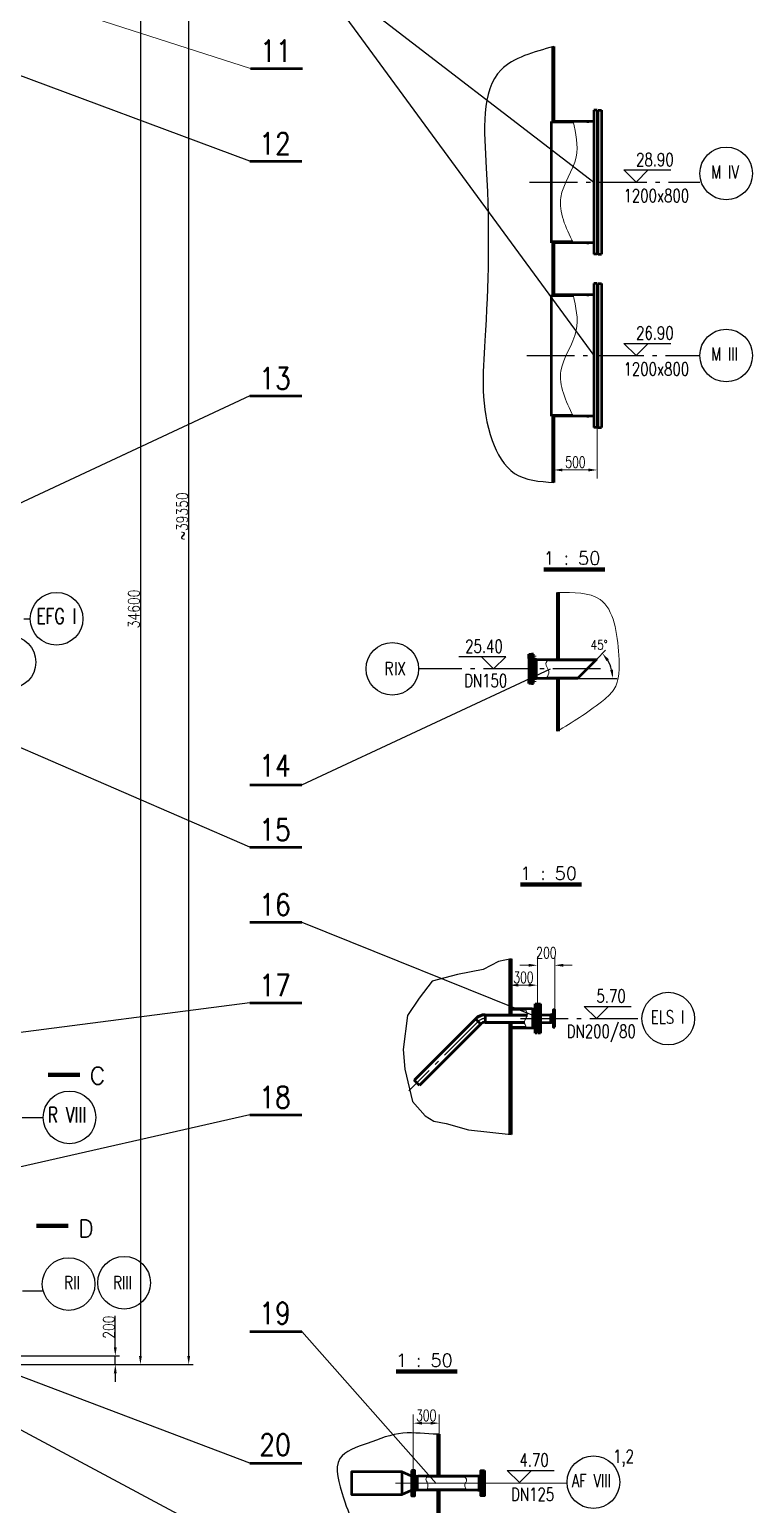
# Model space of a CAD drawing. Header units: inches. Extents: x 17 to 118917, y 16 to 84116.
# Drawn here: x 33112 to 49783, y 28216 to 62234 of the extents above; entities that cross this region are included whole.
import ezdxf
from ezdxf.enums import TextEntityAlignment as Align

# ---------------------------------------------------------------- set-up
doc = ezdxf.new("R2010")
doc.units = ezdxf.units.IN
doc.header["$MEASUREMENT"] = 0
for name, pattern in [('AUSGEZOGEN', [0]), ('CENTER2', [1.125, 0.75, -0.125, 0.125, -0.125]), ('STRICHPKT2', [1.6, 1.1, -0.2, 0.1, -0.2])]:
    doc.linetypes.add(name, pattern=pattern)
doc.layers.get('DEFPOINTS').update_dxf_attribs({"color": 6})
for name, color, linetype in [('01KOMP', 4, 'AUSGEZOGEN'), ('01TEXT', 4, 'Continuous'), ('02ACHSE', 3, 'STRICHPKT2'), ('02BEMASS', 3, 'AUSGEZOGEN'), ('02TEXT', 3, 'AUSGEZOGEN'), ('1', 2, 'Continuous'), ('D', 4, 'Continuous')]:
    doc.layers.add(name, color=color, linetype=linetype)
for name, color, linetype, lineweight in [('05KOMP', 1, 'AUSGEZOGEN', 50), ('2', 1, 'Continuous', 50), ('细实线', 4, 'Continuous', 20)]:
    doc.layers.add(name, color=color, linetype=linetype, lineweight=lineweight)
doc.styles.add('HYS', font='romans.shx', dxfattribs={"width": 0.85, "bigfont": 'tcc_hzdx.shx'})
doc.styles.add('HZ', font='txt.shx', dxfattribs={"width": 0.8, "bigfont": 'hzdx.shx'})
doc.styles.add('HZA', font='romans.shx', dxfattribs={"width": 0.75, "bigfont": 'tcc_hzdx.shx'})
doc.styles.add('SIMP1', font='romans.shx', dxfattribs={"width": 0.7, "bigfont": 'hzdx.shx'})
doc.dimstyles.new('ISO-25', dxfattribs={"dimtxt": 220, "dimasz": 200, "dimexe": 100, "dimexo": 0.625, "dimgap": 20, "dimtad": 1, "dimdec": 1, "dimtxsty": 'HZ', "dimcen": 2.5, "dimadec": 0, "dimazin": 0, "dimtfac": 1, "dimtdec": 1, "dimtmove": 0, "dimatfit": 3, "dimfxl": 0, "dimarcsym": 0})
doc.dimstyles.new('ISO-25$2', dxfattribs={"dimtxt": 220, "dimasz": 200, "dimexe": 100, "dimexo": 0.625, "dimgap": 20, "dimtad": 1, "dimtih": 1, "dimtoh": 1, "dimdec": 1, "dimtxsty": 'HZ', "dimcen": 2.5, "dimadec": 0, "dimazin": 0, "dimtfac": 1, "dimtdec": 1, "dimtmove": 0, "dimatfit": 3, "dimfxl": 0, "dimarcsym": 0})
doc.dimstyles.new('STANDARD$0', dxfattribs={"dimtxt": 260, "dimasz": 200, "dimexe": 200, "dimexo": 0, "dimgap": 50, "dimtad": 1, "dimdec": 0, "dimdsep": 46, "dimtxsty": 'SIMP1', "dimcen": 100, "dimclrd": 3, "dimclre": 3, "dimclrt": 3, "dimadec": 0, "dimazin": 0, "dimtfac": 1, "dimtdec": 0, "dimtix": 1, "dimtofl": 0, "dimtmove": 2, "dimatfit": 3, "dimfxl": 0, "dimtolj": 1, "dimtzin": 0, "dimlwd": 15, "dimlwe": 15, "dimarcsym": 0})

# ---------------------------------------------------------------- blocks, each defined once
blk = doc.blocks.new('*D112')
at = {"layer": 'DEFPOINTS', "color": 0}
for p in [(46184, 47708), (46533, 47479), (44804, 47268), (45744, 47268), (45744, 47268)]:
    blk.add_point(p, dxfattribs=at)
at = {"layer": '细实线', "color": 0, "lineweight": -2}
for p, q in [((46185, 47708), (46392, 47916)), ((45745, 47268), (46661, 47268))]:
    blk.add_line(p, q, dxfattribs=at)
blk.add_arc((45744, 47268), 816, 14.07, 30.93, dxfattribs=at)
at = {"layer": '细实线', "color": 0}
for points in [[(46418, 47667), (46471, 47708), (46322, 47845)], [(46569, 47470), (46503, 47462), (46561, 47268)]]:
    blk.add_solid(points, dxfattribs=at)
at = {"layer": '细实线', "color": 0, "insert": (46246, 48042), "char_height": 220, "attachment_point": 5, "style": 'HZ'}
blk.add_mtext('45°', dxfattribs=at)
blk = doc.blocks.new('*D137')
at = {"layer": 'DEFPOINTS', "color": 0}
for p in [(26944, 31644), (26854, 31444), (35090, 31444)]:
    blk.add_point(p, dxfattribs=at)
at = {"layer": '细实线', "color": 0, "lineweight": -2}
for p, q in [((35090, 31844), (35090, 32569)), ((26945, 31644), (35190, 31644)), ((35090, 31444), (35090, 31644)), ((26855, 31444), (35190, 31444)), ((35090, 31244), (35090, 31044))]:
    blk.add_line(p, q, dxfattribs=at)
at = {"layer": '细实线', "color": 0}
for points in [[(35056, 31844), (35123, 31844), (35090, 31644)], [(35056, 31244), (35123, 31244), (35090, 31444)]]:
    blk.add_solid(points, dxfattribs=at)
at = {"layer": '细实线', "color": 0, "insert": (34940, 32306), "char_height": 260, "attachment_point": 5, "rotation": 90, "style": 'HZ'}
blk.add_mtext('200', dxfattribs=at)
blk = doc.blocks.new('*D138')
at = {"layer": 'DEFPOINTS', "color": 0}
for p in [(27080, 66044), (27080, 31444), (35669, 31444)]:
    blk.add_point(p, dxfattribs=at)
at = {"layer": '细实线', "color": 0, "lineweight": -2}
for p, q in [((27081, 66044), (35769, 66044)), ((35669, 65844), (35669, 31644)), ((27081, 31444), (35769, 31444))]:
    blk.add_line(p, q, dxfattribs=at)
at = {"layer": '细实线', "color": 0}
for points in [[(35636, 65844), (35702, 65844), (35669, 66044)], [(35636, 31644), (35702, 31644), (35669, 31444)]]:
    blk.add_solid(points, dxfattribs=at)
at = {"layer": '细实线', "color": 0, "insert": (35519, 48871), "char_height": 260, "attachment_point": 5, "rotation": 90, "style": 'HZ'}
blk.add_mtext('34600', dxfattribs=at)
blk = doc.blocks.new('*D139')
at = {"layer": 'DEFPOINTS', "color": 0}
for p in [(21599, 70789), (36783, 70789), (27631, 31444)]:
    blk.add_point(p, dxfattribs=at)
at = {"layer": '细实线', "color": 0, "lineweight": -2}
for p, q in [((21600, 70789), (36883, 70789)), ((36783, 31644), (36783, 70589)), ((27632, 31444), (36883, 31444))]:
    blk.add_line(p, q, dxfattribs=at)
at = {"layer": '细实线', "color": 0}
for points in [[(36750, 70589), (36816, 70589), (36783, 70789)], [(36750, 31644), (36816, 31644), (36783, 31444)]]:
    blk.add_solid(points, dxfattribs=at)
at = {"layer": '细实线', "color": 0, "insert": (36633, 51005), "char_height": 260, "attachment_point": 5, "rotation": 90, "style": 'HZ'}
blk.add_mtext('~39350', dxfattribs=at)
blk = doc.blocks.new('*D18')
at = {"layer": '02BEMASS', "color": 3, "lineweight": 15}
for p, q in [((45201, 53314), (45201, 51875)), ((46201, 53054), (46201, 51875)), ((45401, 52075), (46001, 52075))]:
    blk.add_line(p, q, dxfattribs=at)
at = {"layer": '02BEMASS', "color": 3}
for points in [[(45401, 52108), (45401, 52042), (45201, 52075)], [(46001, 52108), (46001, 52042), (46201, 52075)]]:
    blk.add_solid(points, dxfattribs=at)
at = {"layer": 'DEFPOINTS', "color": 0}
for p in [(45201, 53314), (46201, 53054), (46201, 52075)]:
    blk.add_point(p, dxfattribs=at)
at = {"layer": '02BEMASS', "color": 3, "insert": (45701, 52255), "char_height": 260, "attachment_point": 5, "style": 'SIMP1'}
blk.add_mtext('\\A1;500', dxfattribs=at)
blk = doc.blocks.new('*D28')
at = {"layer": '02BEMASS', "color": 3, "lineweight": 15}
for p, q in [((41960, 28998), (41960, 30292)), ((42560, 29838), (42560, 30292)), ((42160, 30092), (42360, 30092))]:
    blk.add_line(p, q, dxfattribs=at)
at = {"layer": '02BEMASS', "color": 3}
for points in [[(42160, 30125), (42160, 30059), (41960, 30092)], [(42360, 30125), (42360, 30059), (42560, 30092)]]:
    blk.add_solid(points, dxfattribs=at)
at = {"layer": 'DEFPOINTS', "color": 0}
for p in [(42560, 30092), (42560, 29838), (41960, 28998)]:
    blk.add_point(p, dxfattribs=at)
at = {"layer": '02BEMASS', "color": 3, "insert": (42260, 30272), "char_height": 260, "attachment_point": 5, "style": 'SIMP1'}
blk.add_mtext('\\A1;300', dxfattribs=at)
blk = doc.blocks.new('*D29')
at = {"layer": '02BEMASS', "color": 3, "lineweight": 15}
for p, q in [((44182, 39764), (44182, 40393)), ((44622, 40193), (44382, 40193)), ((44822, 39764), (44822, 40393))]:
    blk.add_line(p, q, dxfattribs=at)
at = {"layer": '02BEMASS', "color": 3}
for points in [[(44382, 40227), (44382, 40160), (44182, 40193)], [(44622, 40227), (44622, 40160), (44822, 40193)]]:
    blk.add_solid(points, dxfattribs=at)
at = {"layer": 'DEFPOINTS', "color": 0}
for p in [(44182, 40193), (44182, 39764), (44822, 39764)]:
    blk.add_point(p, dxfattribs=at)
at = {"layer": '02BEMASS', "color": 3, "insert": (44502, 40373), "char_height": 260, "attachment_point": 5, "style": 'SIMP1'}
blk.add_mtext('\\A1;300', dxfattribs=at)
blk = doc.blocks.new('*D30')
at = {"layer": '02BEMASS', "color": 3, "lineweight": 15}
for p, q in [((44822, 39764), (44822, 40852)), ((45222, 39624), (45222, 40852)), ((44622, 40652), (44422, 40652)), ((45422, 40652), (45622, 40652))]:
    blk.add_line(p, q, dxfattribs=at)
at = {"layer": '02BEMASS', "color": 3}
for points in [[(44622, 40686), (44622, 40619), (44822, 40652)], [(45422, 40686), (45422, 40619), (45222, 40652)]]:
    blk.add_solid(points, dxfattribs=at)
at = {"layer": 'DEFPOINTS', "color": 0}
for p in [(45222, 40652), (44822, 39764), (45222, 39624)]:
    blk.add_point(p, dxfattribs=at)
at = {"layer": '02BEMASS', "color": 3, "insert": (45031, 40939), "char_height": 260, "attachment_point": 5, "style": 'SIMP1'}
blk.add_mtext('\\A1;200', dxfattribs=at)

msp = doc.modelspace()

# ---------------------------------------------------------------- linework, layer by layer
at = {"color": 9, "ltscale": 1000}
for points in [[(47378.54763, 58993.99239), (47098.58991, 58714.03467), (46818.63219, 58993.99239), (47898.54763, 58993.99239)], [(47378.54763, 54993.99239), (47098.58991, 54714.03467), (46818.63219, 54993.99239), (47898.54763, 54993.99239)], [(43533.77382, 47768.72634), (43813.73153, 47488.76863), (44093.68925, 47768.72634), (43013.77382, 47768.72634)], [(46465.28269, 39701.39375), (46185.32497, 39421.43603), (45905.36725, 39701.39375), (46985.28269, 39701.39375)], [(44689.06576, 29002.1158), (44409.10805, 28722.15809), (44129.15033, 29002.1158), (45209.06576, 29002.1158)]]:
    msp.add_lwpolyline(points, dxfattribs=at)
msp.add_spline([(45201.08459, 61840.70523), (43988.94558, 61306.60604), (43645.14291, 59039.37417), (43610.76277, 55054.54285), (43782.66347, 52752.9595), (44298.36683, 51997.21531), (45201.08459, 51785.45166)], degree=3)
at = {"layer": '01KOMP', "ltscale": 1000, "flags": 128}
msp.add_lwpolyline([(44221.79201, 40800.24442), (43928.65151, 40738.91711), (43928.65151, 40738.91711), (43570.29576, 40551.27035), (42980.31032, 40440.73041), (42394.89171, 40289.18467), (42098.12677, 39893.52581), (41830.85652, 39492.91929), (41729.68419, 38707.04944), (41764.04005, 38257.71429), (41764.04005, 38257.71429), (41942.22022, 37512.14008), (42231.7597, 37178.30174), (42231.7597, 37178.30174), (42432.21349, 37055.8947), (42721.75735, 37000.25586), (43233.34719, 36854.86319), (44221.79201, 36752.65115)], dxfattribs=at)
at = {"layer": '02ACHSE', "ltscale": 1000}
for p, q in [((44644.91519, 58714.03467), (48569.69899, 58714.03467)), ((44578.52537, 54714.03467), (48569.69899, 54714.03467)), ((46278.32578, 47488.76863), (42085.13514, 47488.76863)), ((26553.46363, 33143.59114), (33428.13836, 33143.59114))]:
    msp.add_line(p, q, dxfattribs=at)
for points in [[(43459.15745, 39356.79347), (41861.50707, 37759.1431)], [(44435.5908, 39421.43603), (47234.83083, 39421.43603)], [(26545.66375, 37143.59114), (33428.13836, 37143.59114)]]:
    msp.add_lwpolyline(points, dxfattribs=at)
at = {"layer": '02ACHSE'}
msp.add_arc((43621.79201, 39194.15892), 230, 90, 135, dxfattribs=at)
at = {"layer": '02BEMASS', "ltscale": 1000, "const_width": 100}
for points in [[(44967.71191, 49779.67228), (46382.14586, 49779.67228)], [(44428.75792, 42511.85044), (45843.19187, 42511.85044)], [(33538.62903, 38122.7979), (34272.89168, 38122.7979)], [(33272.2752, 34643.89487), (34006.53785, 34643.89487)], [(41564.27505, 31280.40658), (42978.709, 31280.40658)]]:
    msp.add_lwpolyline(points, dxfattribs=at)
at = {"layer": '02BEMASS'}
msp.add_spline([(42559.81874, 29837.55136), (42519.81874, 29837.55136), (41721.38369, 29861.44148), (40899.77368, 29626.08957), (40269.87384, 29275.79745), (40352.03659, 28372.70061), (40675.20367, 27726.84942), (41869.27489, 27496.96899), (42362.24265, 27491.49489), (42559.81874, 27586.90308)], degree=3, dxfattribs=at)
at = {"layer": '02TEXT', "color": 3, "linetype": 'CENTER2', "ltscale": 1000}
msp.add_line((28728.95288, 48643.59357), (33129.33639, 48643.59357), dxfattribs=at)
at = {"layer": '02TEXT'}
for centre in [(49176.59002, 58914.03467), (49176.59002, 54714.03467), (33736.22742, 48643.59357), (32650.63017, 47644.19689), (41478.24411, 47488.76863), (47841.72186, 39421.43603), (34035.02938, 37143.59114), (34014.36671, 33300.60397), (35293.30365, 33331.27634), (46115.03495, 28731.18276)]:
    msp.add_circle(centre, 606.89103, dxfattribs=at)
at = {"layer": '05KOMP', "ltscale": 1000}
for p, q in [((45173.08459, 61840.70523), (45173.08459, 60114.03467)), ((45201.08459, 61840.70523), (45201.08459, 60114.03467)), ((46201.08459, 60374.03467), (46121.08459, 60374.03467)), ((46121.08459, 60374.03467), (46121.08459, 57054.03467)), ((46201.08459, 60374.03467), (46201.08459, 57034.03467)), ((46221.08459, 57054.03467), (46221.08459, 60374.03467)), ((46221.08459, 60374.03467), (46301.08459, 60374.03467)), ((46301.08459, 60374.03467), (46301.08459, 57054.03467)), ((45145.13222, 57314.03467), (45145.13222, 60114.03467)), ((46121.08459, 60114.03467), (45145.13222, 60114.03467)), ((45651.569, 60094.03467), (45145.13222, 60094.03467)), ((45961.08459, 60114.03467), (46011.08459, 60114.03467)), ((45637.5512, 57334.03467), (45145.13222, 57334.03467)), ((46121.08459, 57314.03467), (45145.13222, 57314.03467)), ((45173.08459, 57314.03467), (45173.08459, 56114.03467)), ((45201.08459, 57314.03467), (45201.08459, 56114.03467)), ((45961.08459, 57314.03467), (46011.08459, 57314.03467)), ((46201.08459, 57054.03467), (46121.08459, 57054.03467)), ((46221.08459, 57054.03467), (46301.08459, 57054.03467)), ((46201.08459, 56374.03467), (46121.08459, 56374.03467)), ((46121.08459, 56374.03467), (46121.08459, 53054.03467)), ((46201.08459, 56374.03467), (46201.08459, 53034.03467)), ((46221.08459, 56374.03467), (46301.08459, 56374.03467)), ((46221.08459, 53054.03467), (46221.08459, 56374.03467)), ((46301.08459, 56374.03467), (46301.08459, 53054.03467)), ((45145.13222, 53314.03467), (45145.13222, 56114.03467)), ((46121.08459, 56114.03467), (45145.13222, 56114.03467)), ((45653.41465, 56094.03467), (45145.13222, 56094.03467)), ((45961.08459, 56114.03467), (46011.08459, 56114.03467)), ((45641.47898, 53334.03467), (45145.13222, 53334.03467)), ((46121.08459, 53314.03467), (45145.13222, 53314.03467)), ((45173.08459, 53314.03467), (45173.08459, 51785.45166)), ((45201.08459, 53314.03467), (45201.08459, 51785.45166)), ((45961.08459, 53314.03467), (46011.08459, 53314.03467)), ((46201.08459, 53054.03467), (46121.08459, 53054.03467)), ((46221.08459, 53054.03467), (46301.08459, 53054.03467)), ((45284.37132, 47707.90675), (45284.37132, 49245.61683)), ((45316.37132, 47707.90675), (45316.37132, 49245.61683)), ((44626.62236, 47727.90675), (44626.62236, 47827.90675)), ((44626.62236, 47827.90675), (44676.62236, 47827.90675)), ((44676.62236, 47827.90675), (44676.62236, 47147.90675)), ((44684.37132, 47827.90675), (44684.37132, 47147.90675)), ((44734.37132, 47827.90675), (44684.37132, 47827.90675)), ((44734.37132, 47727.90675), (44734.37132, 47827.90675)), ((44784.37132, 47707.90675), (44734.37132, 47727.90675)), ((44804.37132, 47707.90675), (44784.37132, 47707.90675)), ((44804.37132, 47267.90675), (44804.37132, 47707.90675)), ((45078.02015, 47698.90675), (46175.37132, 47698.90675)), ((44626.62236, 47147.90675), (44626.62236, 47247.90675)), ((44676.62236, 47147.90675), (44626.62236, 47147.90675)), ((44684.37132, 47147.90675), (44734.37132, 47147.90675)), ((44734.37132, 47247.90675), (44784.37132, 47267.90675)), ((44734.37132, 47147.90675), (44734.37132, 47247.90675)), ((44784.37132, 47267.90675), (44804.37132, 47267.90675)), ((45753.37132, 47276.90675), (45035.31554, 47276.90675)), ((45284.37132, 46047.71255), (45284.37132, 47267.90675)), ((45316.37132, 46047.71255), (45316.37132, 47267.90675)), ((44181.79201, 40800.24442), (44181.79201, 39513.05892)), ((44221.79201, 40800.24442), (44221.79201, 39513.05892)), ((44221.79201, 40800.24442), (44221.79201, 39513.05892)), ((43621.79201, 39513.05892), (43621.79201, 39335.25892)), ((44701.79201, 39644.15892), (44721.79201, 39644.15892)), ((44721.79201, 39644.15892), (44771.79201, 39664.15892)), ((44721.79201, 39424.15892), (44721.79201, 39644.15892)), ((44771.79201, 39764.15892), (44821.79201, 39764.15892)), ((44771.79201, 39424.15892), (44771.79201, 39764.15892)), ((44821.79201, 39764.15892), (44821.79201, 39424.15892)), ((44841.79201, 39424.15892), (44841.79201, 39764.15892)), ((44841.79201, 39764.15892), (44891.79201, 39764.15892)), ((44891.79201, 39764.15892), (44891.79201, 39424.15892)), ((45127.79201, 39513.05892), (45127.79201, 39335.25892)), ((45147.79201, 39513.05892), (45127.79201, 39513.05892)), ((45187.79201, 39529.15892), (45147.79201, 39513.05892)), ((43522.01924, 39293.93168), (43396.29565, 39419.65527)), ((44181.79201, 39335.25892), (44181.79201, 36752.65115)), ((44221.79201, 39335.25892), (44221.79201, 39204.15892)), ((44221.79201, 39335.25892), (44221.79201, 36752.65115)), ((44721.79201, 39204.15892), (44701.79201, 39204.15892)), ((44721.79201, 39204.15892), (44721.79201, 39424.15892)), ((44771.79201, 39184.15892), (44721.79201, 39204.15892)), ((44771.79201, 39084.15892), (44771.79201, 39424.15892)), ((44821.79201, 39424.15892), (44821.79201, 39084.15892)), ((44841.79201, 39084.15892), (44841.79201, 39424.15892)), ((44891.79201, 39424.15892), (44891.79201, 39084.15892)), ((45127.79201, 39335.25892), (45147.79201, 39335.25892)), ((45187.79201, 39319.15892), (45147.79201, 39335.25892)), ((44821.79201, 39084.15892), (44771.79201, 39084.15892)), ((44891.79201, 39084.15892), (44841.79201, 39084.15892)), ((42107.80568, 37879.71812), (41982.08209, 38005.44171)), ((42519.81874, 29837.55136), (42519.81874, 28868.02143)), ((42559.81874, 29837.55136), (42559.81874, 28868.02143)), ((41999.81874, 28888.02143), (42049.81874, 28868.02143)), ((42049.81874, 28868.02143), (42049.81874, 28548.02143)), ((42049.81874, 28868.02143), (42069.81874, 28868.02143)), ((43449.81874, 28868.02143), (42069.81874, 28868.02143)), ((43138.89443, 28860.02143), (42278.58207, 28860.02143)), ((43469.81874, 28868.02143), (43449.81874, 28868.02143)), ((43519.81874, 28888.02143), (43469.81874, 28868.02143)), ((43469.81874, 28868.02143), (43469.81874, 28548.02143)), ((42049.81874, 28548.02143), (41999.81874, 28528.02143)), ((42069.81874, 28548.02143), (42049.81874, 28548.02143)), ((43449.81874, 28548.02143), (42069.81874, 28548.02143)), ((43178.28399, 28556.02143), (42294.72705, 28556.02143)), ((42519.81874, 28548.02143), (42519.81874, 27564.15621)), ((42559.81874, 28548.02143), (42559.81874, 27586.90308)), ((43449.81874, 28548.02143), (43469.81874, 28548.02143)), ((43469.81874, 28548.02143), (43519.81874, 28528.02143))]:
    msp.add_line(p, q, dxfattribs=at)
for points in [[(44626.62236, 47727.90675), (44626.62236, 47247.90675)], [(44734.37132, 47727.90675), (44734.37132, 47247.90675)], [(44804.37132, 47707.90675), (46184.37132, 47707.90675), (45744.37132, 47267.90675), (44804.37132, 47267.90675)], [(43621.79201, 39513.05892), (44592.57738, 39513.05892)], [(43621.79201, 39505.05892), (44591.86639, 39505.05892)], [(44701.79201, 39644.15892), (44221.79201, 39644.15892)], [(44552.49404, 39634.15892), (44221.79201, 39634.15892)], [(44821.79201, 39513.05892), (44841.79201, 39513.05892)], [(44891.79201, 39513.05892), (45127.79201, 39513.05892)], [(43396.29565, 39419.65527), (41982.08209, 38005.44171)], [(43401.95251, 39413.99841), (41987.73894, 37999.78485)], [(43516.36238, 39299.58854), (42102.14882, 37885.37497)], [(43522.01924, 39293.93168), (42107.80568, 37879.71812)], [(43621.79201, 39343.25892), (44523.82851, 39343.25892)], [(43621.79201, 39335.25892), (44524.04038, 39335.25892)], [(44548.20089, 39214.15892), (44221.79201, 39214.15892)], [(44701.79201, 39204.15892), (44221.79201, 39204.15892)], [(44821.79201, 39335.25892), (44841.79201, 39335.25892)], [(44891.79201, 39335.25892), (45127.79201, 39335.25892)]]:
    msp.add_lwpolyline(points, dxfattribs=at)
for points in [[(45221.79201, 39224.15892), (45221.79201, 39624.15892), (45187.79201, 39624.15892), (45187.79201, 39224.15892)], [(41919.81874, 28998.02143), (41919.81874, 28418.02143), (41959.81874, 28418.02143), (41959.81874, 28998.02143)], [(41959.81874, 28998.02143), (41959.81874, 28418.02143), (41999.81874, 28418.02143), (41999.81874, 28998.02143)], [(43559.81874, 28998.02143), (43559.81874, 28418.02143), (43519.81874, 28418.02143), (43519.81874, 28998.02143)], [(43599.81874, 28998.02143), (43599.81874, 28418.02143), (43559.81874, 28418.02143), (43559.81874, 28998.02143)]]:
    msp.add_lwpolyline(points, close=True, dxfattribs=at)
at = {"layer": '05KOMP', "ltscale": 1000, "flags": 128}
for points in [[(41919.81874, 28868.02143), (41696.45461, 28968.02143), (40539.81874, 28968.02143), (40539.81874, 28448.02143), (41696.45461, 28448.02143), (41919.81874, 28548.02143)], [(41696.45461, 28968.02143), (41696.45461, 28448.02143)]]:
    msp.add_lwpolyline(points, dxfattribs=at)
at = {"layer": '05KOMP', "ltscale": 5}
for radius in [318.9, 310.9, 149.1, 141.1]:
    msp.add_arc((43621.79201, 39194.15892), radius, 90, 135, dxfattribs=at)
at = {"layer": '2', "ltscale": 1000}
for p, q in [((38210.33837, 61336.33837), (39410.33837, 61336.33837)), ((38191.45735, 59197.36117), (39391.45735, 59197.36117)), ((38191.45735, 53782.80729), (39391.45735, 53782.80729)), ((38191.45735, 44814.21611), (39391.45735, 44814.21611)), ((38191.45735, 43374.98748), (39391.45735, 43374.98748)), ((38191.45735, 41648.52384), (39391.45735, 41648.52384)), ((38191.45735, 39787.9223), (39391.45735, 39787.9223)), ((38191.45735, 37205.36767), (39391.45735, 37205.36767)), ((38191.45735, 32205.7823), (39391.45735, 32205.7823)), ((38191.45735, 29169.60665), (39391.45735, 29169.60665))]:
    msp.add_line(p, q, dxfattribs=at)
at = {"layer": 'D', "ltscale": 1000}
for p, q in [((38191.45735, 59197.36117), (26008.39885, 63741.35779)), ((39391.45735, 63894.29111), (46121.08459, 54714.03467)), ((39391.45735, 63894.29111), (46121.08459, 58714.03467)), ((38191.45735, 53782.80729), (27884.77154, 48974.79189)), ((38191.45735, 43374.98748), (28326.9939, 47646.55118)), ((39391.45735, 44814.21611), (45125.60145, 47487.97121)), ((39391.45735, 41648.52384), (44885.65933, 39433.21942)), ((38191.45735, 39787.9223), (25579.36823, 38143.59114)), ((38191.45735, 37205.36767), (26949.36823, 34643.59114)), ((38191.45735, 29169.60665), (26900.80926, 33442.37925)), ((38191.45735, 27110.19053), (26940.09603, 33129.35809)), ((39391.45735, 32205.7823), (42487.68037, 28702.93156))]:
    msp.add_line(p, q, dxfattribs=at)
at = {"layer": '细实线', "ltscale": 1000}
for p, q in [((27025.26947, 64928.65468), (38210.33837, 61336.33837)), ((44597.82665, 47781.33982), (44794.55758, 47781.33982)), ((44597.82665, 47194.47367), (44794.55758, 47194.47367)), ((41550.09061, 28707.29069), (45508.6144, 28707.29069))]:
    msp.add_line(p, q, dxfattribs=at)
at = {"layer": '细实线'}
for points in [[(45647.08459, 60114.03467), (45717.06229, 59292.81381), (45363.67453, 58362.46729), (45647.08459, 57314.03467)], [(45648.93298, 56114.03467), (45718.91068, 55292.81381), (45365.52291, 54362.46729), (45648.93298, 53314.03467)], [(45284.37132, 49245.61683), (46267.50402, 49088.73017), (46699.19304, 47804.21371), (46583.61529, 47009.21829), (46299.19168, 46726.81381), (45284.37132, 46047.71255)], [(45088.31829, 47709.17086), (45020.52367, 47612.39261), (45088.31829, 47428.51326), (45030.20907, 47268.82824)], [(44547.58083, 39643.5502), (44589.8598, 39494.67919), (44539.5283, 39402.13762), (44529.46104, 39309.59606), (44557.64649, 39233.14834), (44541.54143, 39204.9841)], [(42283.94294, 28867.5983), (42252.60838, 28803.01827), (42291.77658, 28705.16914), (42291.77658, 28591.66407), (42295.6942, 28548.61071)], [(43130.60239, 28867.95494), (43191.64183, 28776.46418), (43150.02432, 28673.88308), (43163.89736, 28599.02735), (43180.54404, 28549.12321)]]:
    msp.add_spline(points, degree=3, dxfattribs=at)

# ---------------------------------------------------------------- texts
at = {"color": 3, "style": 'HZA', "width": 0.75}
for s, p in [('28.90', (47098.54763, 58993.99239)), ('26.90', (47098.54763, 54993.99239)), ('25.40', (43157.52382, 47768.72634)), ('5.70', (46185.28269, 39701.39375)), ('4.70', (44409.06576, 29002.1158))]:
    msp.add_text(s, height=300, dxfattribs=at).set_placement(p, align=Align.BOTTOM_LEFT)
for p in [(46809.09344, 58252.02719), (46809.09344, 54252.02719)]:
    msp.add_text('1200x800', height=300, dxfattribs=at).set_placement(p)
at = {"layer": '01TEXT', "style": 'HZA', "width": 0.75}
for s, p in [('DN150', (43134.27243, 47068.46807)), ('DN200/80', (45500.92005, 38981.11042)), ('1,2', (46568.92854, 29179.17534)), ('DN125', (44217.34878, 28301.85753))]:
    msp.add_text(s, height=300, dxfattribs=at).set_placement(p)
at = {"layer": '02BEMASS', "style": 'HYS'}
for s, height, p in [(' 1 : 50', 300, (44758.48528, 49891.96962)), (' 1 : 50', 300, (44219.5313, 42624.14778)), ('C', 400, (34498.90506, 37904.5898)), ('D', 400, (34232.55123, 34381.20256)), (' 1 : 50', 300, (41355.04843, 31392.70392))]:
    msp.add_text(s, height=height, dxfattribs=at).set_placement(p)
at = {"layer": '02TEXT', "style": 'HZA', "width": 0.75}
for s, height, p in [('M IV', 300, (48832.02641, 58799.02619)), ('M III', 300, (48832.02641, 54599.02619)), ('EFG I', 350, (33271.41939, 48528.58509)), ('ELS I', 300, (47437.31008, 39306.42755)), ('R VIII', 350, (33534.88557, 37028.58265)), ('RII', 300, (33912.08217, 33185.59549)), ('RIII', 300, (35040.90364, 33185.59549)), ('AF VIII', 300, (45614.10721, 28616.17428))]:
    msp.add_text(s, height=height, dxfattribs=at).set_placement(p)
at = {"layer": '02TEXT', "color": 7, "style": 'HZA', "width": 0.75}
for s, p in [('R', (41301.07899, 47345.73531)), ('IX', (41517.41396, 47342.04278))]:
    msp.add_text(s, height=300, dxfattribs=at).set_placement(p)
at = {"layer": '1', "style": 'HYS', "width": 0.85}
for s, p in [('11', (38791.50243, 61741.05498)), ('12', (38772.62142, 59602.07778)), ('13', (38772.62142, 54187.52389)), ('14', (38772.62142, 45256.63239)), ('15', (38772.62142, 43779.70409)), ('16', (38772.62142, 42053.24045)), ('17', (38772.62142, 40192.6389)), ('18', (38772.62142, 37610.08427)), ('19', (38772.62142, 32628.829)), ('20', (38772.62142, 29592.65336))]:
    msp.add_text(s, height=500, dxfattribs=at).set_placement(p, align=Align.MIDDLE)

# ---------------------------------------------------------------- dimensions: what is measured, and where the dimension line sits
at = {"layer": '02BEMASS', "ltscale": 5}
dim = msp.add_linear_dim(base=(46201.08459, 52074.93371), p1=(45201.08459, 53314.03467), p2=(46201.08459, 53054.03467), text='500', dimstyle='STANDARD$0', dxfattribs=at)
dim.commit()
dim.dimension.update_dxf_attribs({"geometry": '*D18', "text_midpoint": (45701.08459, 52254.93371)})
at = {"layer": '02BEMASS', "color": 2, "ltscale": 5}
dim = msp.add_linear_dim(base=(45221.79201, 40652.3717), p1=(44821.79201, 39764.15892), p2=(45221.79201, 39624.15892), text='200', dimstyle='STANDARD$0', dxfattribs=at)
dim.commit()
dim.dimension.update_dxf_attribs({"geometry": '*D30', "text_midpoint": (45031.01909, 40938.92712), "dimtype": 160})
for base, p1, p2, picture, middle in [((44181.79201, 40193.34552), (44821.79201, 39764.15892), (44181.79201, 39764.15892), '*D29', (44501.79201, 40373.34552)), ((42559.81874, 30092.03059), (41959.81874, 28998.02143), (42559.81874, 29837.55136), '*D28', (42259.81874, 30272.03059))]:
    dim = msp.add_linear_dim(base=base, p1=p1, p2=p2, text='300', dimstyle='STANDARD$0', dxfattribs=at)
    dim.commit()
    dim.dimension.update_dxf_attribs({"geometry": picture, "text_midpoint": middle})
at = {"layer": '细实线'}
for base, p1, p2, text, picture, middle in [((36783.1174, 70788.58222), (27631.34686, 31443.59114), (21599.21127, 70788.58222), '~39350', '*D139', (36783.1174, 51004.98482)), ((35668.94981, 31443.59114), (27080.09093, 66043.50377), (27080.09093, 31443.59114), '34600', '*D138', (35668.94981, 48871.16316))]:
    dim = msp.add_linear_dim(base=base, p1=p1, p2=p2, angle=90, text=text, dimstyle='ISO-25', override={"dimtxt": 260}, dxfattribs=at)
    dim.commit()
    dim.dimension.update_dxf_attribs({"geometry": picture, "text_midpoint": middle, "dimtype": 160})
dim = msp.add_angular_dim_2l(base=(46533.03834, 47479.22944), line1=((45744.37132, 47267.90675), (44804.37132, 47267.90675)), line2=((46184.37132, 47707.90675), (45744.37132, 47267.90675)), dimstyle='ISO-25$2', dxfattribs=at)
dim.commit()
dim.dimension.update_dxf_attribs({"geometry": '*D112', "text_midpoint": (46246.20321, 47911.97018), "dimtype": 162})
dim = msp.add_linear_dim(base=(35089.57445, 31443.59114), p1=(26944.11133, 31643.59114), p2=(26854.36823, 31443.59114), angle=90, dimstyle='ISO-25', override={"dimtxt": 260}, dxfattribs=at)
dim.commit()
dim.dimension.update_dxf_attribs({"geometry": '*D137', "text_midpoint": (35089.57445, 32306.2578), "dimtype": 160})

doc.saveas('drawing.dxf')
